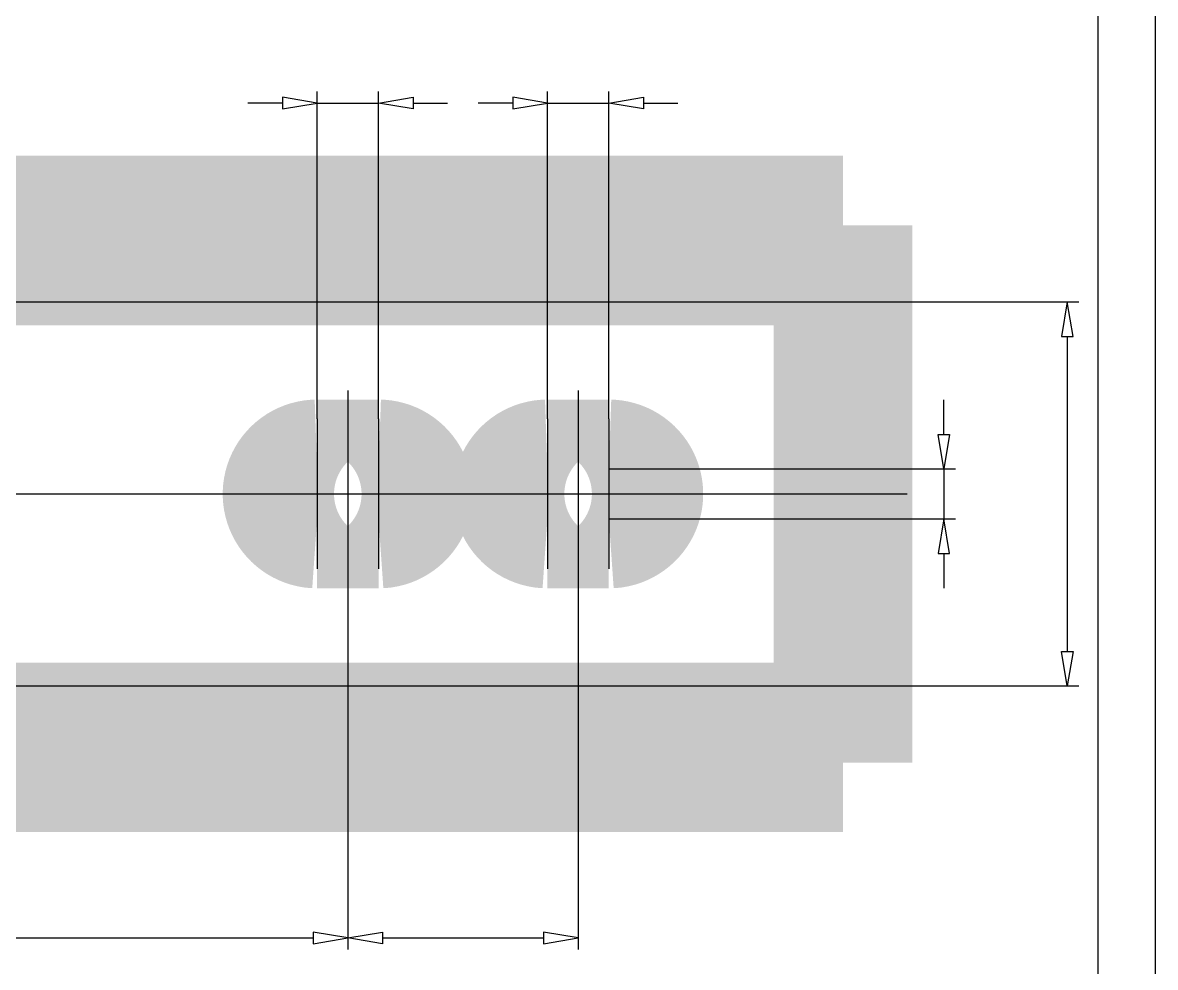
# Model space of a CAD drawing. Extents: x 0.2 to 49.5, y 17.6 to 52.5.
# Drawn here: x 37.92 to 49.46, y 26.26 to 35.89 of the extents above; entities that cross this region are included whole.
import ezdxf

# ---------------------------------------------------------------- set-up
doc = ezdxf.new("R2010")
doc.units = 0
doc.linetypes.add('1', pattern=[50.799999713897705, 31.75, -6.349999904632568, 6.349999904632568, -6.349999904632568])
doc.layers.get('0').update_dxf_attribs({"linetype": 'CONTINUOUS'})

msp = doc.modelspace()

# ---------------------------------------------------------------- linework, layer by layer
at = {"color": 7}
for points in [[(49.46280247694676, 17.64373066011308), (49.46280247694676, 52.511682196937045)], [(48.87579992582175, 51.92467964581192), (48.87579992582175, 18.230733211237975)]]:
    msp.add_lwpolyline(points, dxfattribs=at)
at = {"color": 5, "const_width": 7.8267007098e-08}
for points in [[(41.16064671084308, 35.38041558060604), (41.14589554381678, 35.38791663892903), (41.13393129232327, 35.39728622812095), (41.124753870050654, 35.40852443257381), (41.1182671886632, 35.42149777198688), (41.11437522005792, 35.43607270742041), (41.11307788569644, 35.452249313412494), (41.1158406989843, 35.47651423880552), (41.12412923265697, 35.49805633070446), (41.137943407932255, 35.5168756482783), (41.15634627181072, 35.531423928063305), (41.1784009391331, 35.54015287303855), (41.20410731927262, 35.54306252746187), (41.22998184609048, 35.54008615075759), (41.25225274201108, 35.53115697141243), (41.27091989641042, 35.51627503178315), (41.284974285391286, 35.497122053564), (41.29340698266668, 35.475379718241356), (41.29621786251124, 35.451048080422424), (41.294932504882354, 35.43541872461037), (41.29107659000954, 35.42120411039696), (41.284649989123295, 35.40840430927483), (41.275604667737525, 35.39723286612548), (41.26389268735835, 35.38790326246385), (41.24951392509439, 35.38041558060604), (41.26742427370294, 35.37192689331482), (41.282235516517915, 35.36055519081128), (41.29394753222016, 35.346300563688146), (41.30241618616947, 35.329590107054855), (41.307497445276965, 35.31085083809489), (41.30919117846031, 35.29008285975283), (41.30599585923261, 35.261573630986504), (41.29641006391819, 35.23626761536275), (41.280433661439815, 35.21416493478023), (41.25924387542284, 35.19708077282144), (41.234018022449504, 35.18683020483513), (41.20475598507005, 35.18341337023435), (41.17549392048852, 35.18684360052953), (41.150268059925395, 35.19713411591283), (41.12907830870034, 35.21428505807921), (41.11310188690271, 35.23656129612391), (41.103516073748324, 35.26222759853704), (41.10032079167985, 35.2912840927429), (41.10206255799886, 35.312946360491196), (41.107287946137205, 35.332126011700666), (41.11599688178501, 35.34882315296727), (41.12792510201223, 35.36263736040064), (41.14280840570672, 35.37316813873599), (41.16064671084308, 35.38041558060604)], [(41.152862721273664, 35.45369079300053), (41.15447234746671, 35.43804808994969), (41.15930133377003, 35.424434092529964), (41.16734959075018, 35.412848871338156), (41.17796846265395, 35.40403985269381), (41.19050936682339, 35.39875440090486), (41.204972207002584, 35.39699259586905), (41.219062638739274, 35.39874108163258), (41.23135128772344, 35.40398643865933), (41.24183804649124, 35.412728748038944), (41.249826211731545, 35.42400701390875), (41.25461916985864, 35.436860182278), (41.256216805001486, 35.45128832702039), (41.2545710808908, 35.466303758705635), (41.24963405240106, 35.479637424160046), (41.24140560262623, 35.49128938558965), (41.23072660818673, 35.50029864896851), (41.21843803171225, 35.50570417976542), (41.20453976313763, 35.50750603095571), (41.190533356737944, 35.50574423737089), (41.178208739595846, 35.500458794968836), (41.16756581268271, 35.49164975548683), (41.15939740154988, 35.480384875878826), (41.15449640126252, 35.46773186873929), (41.152862721273664, 35.45369079300053)], [(43.50865691534301, 35.38041558060604), (43.493905748316706, 35.38791663892903), (43.4819414968232, 35.39728622812095), (43.47276407455058, 35.40852443257381), (43.466277393163125, 35.42149777198688), (43.46238542455785, 35.43607270742041), (43.46108809019637, 35.452249313412494), (43.46385090348423, 35.47651423880552), (43.4721394371569, 35.49805633070446), (43.48595361243218, 35.5168756482783), (43.50435647631065, 35.531423928063305), (43.52641114363303, 35.54015287303855), (43.55211752377255, 35.54306252746187), (43.57799205059041, 35.54008615075759), (43.60026294651101, 35.53115697141243), (43.61893010091035, 35.51627503178315), (43.632984489891214, 35.497122053564), (43.64141718716661, 35.475379718241356), (43.64422806701117, 35.451048080422424), (43.64294270938228, 35.43541872461037), (43.63908679450947, 35.42120411039696), (43.632660193623224, 35.40840430927483), (43.623614872237454, 35.39723286612548), (43.61190289185828, 35.38790326246385), (43.59752412959432, 35.38041558060604), (43.61543447820287, 35.37192689331482), (43.63024572101784, 35.36055519081128), (43.64195773672009, 35.346300563688146), (43.650426390669395, 35.329590107054855), (43.655507649776894, 35.31085083809489), (43.65720138296024, 35.29008285975283), (43.65400606373254, 35.261573630986504), (43.644420268418116, 35.23626761536275), (43.628443865939744, 35.21416493478023), (43.60725407992277, 35.19708077282144), (43.58202822694943, 35.18683020483513), (43.55276618956998, 35.18341337023435), (43.52350412498845, 35.18684360052953), (43.49827826442532, 35.19713411591283), (43.47708851320027, 35.21428505807921), (43.46111209140264, 35.23656129612391), (43.45152627824825, 35.26222759853704), (43.44833099617978, 35.2912840927429), (43.45007276249879, 35.312946360491196), (43.455298150637134, 35.332126011700666), (43.46400708628494, 35.34882315296727), (43.475935306512156, 35.36263736040064), (43.490818610206645, 35.37316813873599), (43.50865691534301, 35.38041558060604)], [(43.50087292577359, 35.45369079300053), (43.50248255196664, 35.43804808994969), (43.50731153826996, 35.424434092529964), (43.515359795250106, 35.412848871338156), (43.52597866715388, 35.40403985269381), (43.53851957132332, 35.39875440090486), (43.55298241150251, 35.39699259586905), (43.5670728432392, 35.39874108163258), (43.57936149222337, 35.40398643865933), (43.58984825099117, 35.412728748038944), (43.59783641623147, 35.42400701390875), (43.60262937435857, 35.436860182278), (43.604227009501415, 35.45128832702039), (43.60258128539073, 35.466303758705635), (43.59764425690099, 35.479637424160046), (43.589415807126215, 35.49128938558965), (43.57873681268666, 35.50029864896851), (43.56644823621218, 35.50570417976542), (43.55254996763756, 35.50750603095571), (43.53854356123787, 35.50574423737089), (43.526218944095774, 35.500458794968836), (43.51557601718264, 35.49164975548683), (43.50740760604981, 35.480384875878826), (43.502506605762505, 35.46773186873929), (43.50087292577359, 35.45369079300053)], [(41.057725070980325, 35.396512102673114), (40.84842224033491, 35.396512102673114), (40.84842224033491, 35.436873531139554), (41.057725070980325, 35.436873531139554), (41.057725070980325, 35.396512102673114)], [(41.14032184918955, 35.2910438461447), (41.14119872431809, 35.27884469144669), (41.14382945291095, 35.266912404746336), (41.14821394972523, 35.255247103040574), (41.15432819976235, 35.24458286024105), (41.16214825605721, 35.235653652830706), (41.17167402939987, 35.22845960736208), (41.18231692554622, 35.22318756817231), (41.19348842446203, 35.2200242771346), (41.205188428935, 35.21896986674051), (41.222702374498624, 35.22118551391645), (41.23805416788946, 35.2278322923562), (41.25124370055431, 35.23891033437576), (41.26133402259393, 35.25340525007937), (41.26738827640054, 35.270302553134115), (41.26940634288309, 35.289602366556664), (41.267328173759836, 35.309222538412314), (41.2610938148394, 35.32644017536177), (41.250703145723094, 35.3412553851299), (41.23718924075189, 35.352600392076056), (41.22158526187053, 35.359407347054), (41.20389109734015, 35.36167634596109), (41.18662934976271, 35.35943407163336), (41.171457810126356, 35.35270713543741), (41.158376380552, 35.34149563172787), (41.148346059184746, 35.32692070076814), (41.14232791121265, 35.3101034043425), (41.14032184918955, 35.2910438461447)], [(41.56260328333258, 35.396512102673114), (41.353300452687165, 35.396512102673114), (41.353300452687165, 35.436873531139554), (41.56260328333258, 35.436873531139554), (41.56260328333258, 35.396512102673114)], [(43.405735275480254, 35.396512102673114), (43.19643244483484, 35.396512102673114), (43.19643244483484, 35.436873531139554), (43.405735275480254, 35.436873531139554), (43.405735275480254, 35.396512102673114)], [(43.488332053689476, 35.2910438461447), (43.489208928818016, 35.27884469144669), (43.49183965741088, 35.266912404746336), (43.49622415422516, 35.255247103040574), (43.502338404262275, 35.24458286024105), (43.510158460557136, 35.235653652830706), (43.51968423389985, 35.22845960736208), (43.530327130046146, 35.22318756817231), (43.54149862896196, 35.2200242771346), (43.55319863343493, 35.21896986674051), (43.57071257899855, 35.22118551391645), (43.58606437238939, 35.2278322923562), (43.5992539050543, 35.23891033437576), (43.60934422709386, 35.25340525007937), (43.61539848090047, 35.270302553134115), (43.617416547383016, 35.289602366556664), (43.615338378259764, 35.309222538412314), (43.60910401933933, 35.32644017536177), (43.59871335022302, 35.3412553851299), (43.58519944525182, 35.352600392076056), (43.56959546637046, 35.359407347054), (43.551901301840076, 35.36167634596109), (43.53463955426264, 35.35943407163336), (43.519468014626284, 35.35270713543741), (43.50638658505193, 35.34149563172787), (43.496356263684675, 35.32692070076814), (43.490338115712575, 35.3101034043425), (43.488332053689476, 35.2910438461447)], [(43.91061348783256, 35.396512102673114), (43.70131065718709, 35.396512102673114), (43.70131065718709, 35.436873531139554), (43.91061348783256, 35.436873531139554), (43.91061348783256, 35.396512102673114)], [(40.84842224033491, 35.289602366556664), (40.84842224033491, 35.329963795023104), (41.057725070980325, 35.329963795023104), (41.057725070980325, 35.289602366556664), (40.84842224033491, 35.289602366556664)], [(41.353300452687165, 35.289602366556664), (41.353300452687165, 35.329963795023104), (41.56260328333258, 35.329963795023104), (41.56260328333258, 35.289602366556664), (41.353300452687165, 35.289602366556664)], [(43.19643244483484, 35.289602366556664), (43.19643244483484, 35.329963795023104), (43.405735275480254, 35.329963795023104), (43.405735275480254, 35.289602366556664), (43.19643244483484, 35.289602366556664)], [(43.70131065718709, 35.289602366556664), (43.70131065718709, 35.329963795023104), (43.91061348783256, 35.329963795023104), (43.91061348783256, 35.289602366556664), (43.70131065718709, 35.289602366556664)], [(47.677333458730914, 31.60527366824749), (47.677333458730914, 31.395970837602135), (47.63697203026453, 31.395970837602135), (47.63697203026453, 31.60527366824749), (47.677333458730914, 31.60527366824749)], [(47.784243194847306, 31.395970837602135), (47.743881766380866, 31.395970837602135), (47.743881766380866, 31.60527366824749), (47.784243194847306, 31.60527366824749), (47.784243194847306, 31.395970837602135)], [(48.24079404003277, 31.54375851400414), (48.24079404003277, 31.334455683358556), (48.20043261156633, 31.334455683358556), (48.20043261156633, 31.54375851400414), (48.24079404003277, 31.54375851400414)], [(48.3477037761491, 31.334455683358556), (48.30734234768272, 31.334455683358556), (48.30734234768272, 31.54375851400414), (48.3477037761491, 31.54375851400414), (48.3477037761491, 31.334455683358556)], [(47.792171332581745, 31.14342362045977), (47.78832738701351, 31.184289565699373), (47.8086014960528, 31.188649984659378), (47.82521859257014, 31.19567726211426), (47.83817855610147, 31.205371204116773), (47.847454705735515, 31.217155240757165), (47.853020462371376, 31.230452957005355), (47.85487569466346, 31.245264150660205), (47.852259636473036, 31.263042336106764), (47.844411624941756, 31.278898682803856), (47.83133152805806, 31.292832975806732), (47.81392695944902, 31.303644006096874), (47.79310562789169, 31.310130739388796), (47.768867412574366, 31.312292949730363), (47.745937177901396, 31.31021474899694), (47.726477237607014, 31.30398042576553), (47.71048748925688, 31.29358975257037), (47.69860860289111, 31.279835569386478), (47.691481316939075, 31.263510886358517), (47.689105542033644, 31.244615484862607), (47.69015993232421, 31.23248297043915), (47.69332320812134, 31.22116742453818), (47.69859528265522, 31.210668641462462), (47.70554906066326, 31.20129896570802), (47.71375751650788, 31.193370893813608), (47.72322055895165, 31.186884228889312), (47.71793513379532, 31.15034272229923), (47.53702944549059, 31.181046236712064), (47.53702944549059, 31.33867202549368), (47.57835186034907, 31.33867202549368), (47.57835186034907, 31.212182194989964), (47.673009019966685, 31.19510066232374), (47.66072972582418, 31.214440454958094), (47.65336218962301, 31.23440501388086), (47.650906332949376, 31.254994137621907), (47.65445662183191, 31.281229002048576), (47.665107580210076, 31.304581044184715), (47.68285913048527, 31.32505004374707), (47.70618971934442, 31.340906249530462), (47.73357786237739, 31.350420093384628), (47.76502346700613, 31.35359133883526), (47.795454670128606, 31.350804407091573), (47.82300298575444, 31.34244390533331), (47.84766829672304, 31.32850959466691), (47.871425976088744, 31.30571012443602), (47.88568065340587, 31.277961718200913), (47.89043219116962, 31.245264150660205), (47.887442412990595, 31.218200310921247), (47.878473254007986, 31.194668224488396), (47.86352457219198, 31.174667689703938), (47.843637452687005, 31.159039593575926), (47.81985308256134, 31.148624965582258), (47.792171332581745, 31.14342362045977)], [(48.27418831715676, 31.08190846621619), (48.23525499503177, 31.083193742886124), (48.20174062155803, 31.08704974916418), (48.17364511588778, 31.093476339604194), (48.15019436051779, 31.102437493720345), (48.13061428157181, 31.113897306561967), (48.11490482267328, 31.127855626869177), (48.10342636089541, 31.144372533193064), (48.09653930621221, 31.1635082287803), (48.09424361524407, 31.185262549944127), (48.09551157161917, 31.201575241625733), (48.099315489774085, 31.21649461475954), (48.10565532864973, 31.23002048996841), (48.11438427544999, 31.242104837896022), (48.12535555232944, 31.252699776241116), (48.13856911257767, 31.261805114043682), (48.15394487895912, 31.269565020705386), (48.171402817867374, 31.276123818936185), (48.19094287094481, 31.281481309899846), (48.21391309467566, 31.285445318799248), (48.241661602270995, 31.287823827799002), (48.27418831715676, 31.288616633671836), (48.312854644164815, 31.28734326634367), (48.34620891470786, 31.28352341333448), (48.37425102522968, 31.2771568712501), (48.397715073212794, 31.268255675782484), (48.41733525470454, 31.25683201622155), (48.433111441743165, 31.242885694951383), (48.44465658425395, 31.22634466096042), (48.45158374149628, 31.20713700768738), (48.45389277247142, 31.185262549944127), (48.449835231586746, 31.156889376731442), (48.437662784360214, 31.13288879762922), (48.417375289573215, 31.113260646426625), (48.38192553020974, 31.09584272380266), (48.33419657926834, 31.0853920468835), (48.27418831715676, 31.08190846621619)], [(48.27418831715676, 31.12190952372589), (48.325561019268605, 31.123939561441603), (48.36404055138445, 31.130029865073766), (48.389626807502566, 31.140180277020818), (48.405576474543636, 31.153309705397305), (48.415146340510034, 31.1683371850404), (48.418336275965316, 31.185262549944127), (48.41513294828678, 31.202187870404487), (48.40552312822126, 31.21721535453389), (48.38950668420358, 31.230344822866982), (48.36388034344708, 31.240495185660848), (48.325440925955604, 31.24658550004824), (48.27418831715676, 31.24861557616191), (48.22269543728942, 31.246585435458428), (48.18417592555579, 31.24049524810289), (48.15862970351185, 31.230344822866982), (48.14274671718323, 31.217167242182086), (48.13321695379909, 31.201995730848466), (48.13004035834814, 31.184830106079062), (48.1328432205504, 31.16815694159982), (48.14125186901339, 31.153886350533185), (48.155266251139665, 31.142018163446892), (48.182787816396626, 31.13084664952885), (48.22242852817254, 31.124143822707083), (48.27418831715676, 31.12190952372589)], [(47.88442602621922, 31.042231756056935), (47.83517547362629, 31.042231756056935), (47.83517547362629, 31.086557252216153), (47.88442602621922, 31.086557252216153), (47.88442602621922, 31.042231756056935)], [(47.61847304221743, 30.976067844716454), (47.621836494589616, 30.937364118801497), (47.606407304991706, 30.933424039201554), (47.59407466701799, 30.928523048374927), (47.58483851849542, 30.922661027392678), (47.57456128680923, 30.91132135416433), (47.568394975239585, 30.89834807559305), (47.56633953044832, 30.883741079545416), (47.567620830815656, 30.871848842584996), (47.571464793507744, 30.860965705735225), (47.57787136715302, 30.851091567740013), (47.58932310564677, 30.83970385142834), (47.60381800309415, 30.830045969149296), (47.62135600139362, 30.822117828787214), (47.64311164567175, 30.816183712484417), (47.67025953609436, 30.812507968164482), (47.702799598120464, 30.811090510230315), (47.688304693889734, 30.821156817501787), (47.676532639204254, 30.832616609049865), (47.66748334821233, 30.845469797495525), (47.661076748956475, 30.85923589922595), (47.65723282945339, 30.873434505567275), (47.65595151150768, 30.888065518194935), (47.65948845292479, 30.91272679887902), (47.67009937068718, 30.934817510823905), (47.68778418574453, 30.954337540501683), (47.71107473308621, 30.969533099892942), (47.73850291769611, 30.97865050101518), (47.770068645564436, 30.981689614960942), (47.79165076547997, 30.98026010833496), (47.812191888332734, 30.975971750730196), (47.831691897955125, 30.968824409978197), (47.849189820457184, 30.959178471219047), (47.8637247837317, 30.947394417880332), (47.87529665549471, 30.933472124016816), (47.88370524482417, 30.917808011316765), (47.888750470681146, 30.90079859060552), (47.89043219116962, 30.882443747950447), (47.88601428037185, 30.85200447472357), (47.87276072336289, 30.825553356830596), (47.85067137919822, 30.80309029872842), (47.81843825507707, 30.786032767250617), (47.77475345529547, 30.77579828827652), (47.71961685998144, 30.772386784315586), (47.65773998771027, 30.776158634535932), (47.608249214365514, 30.787474274161468), (47.5711444624086, 30.80633362771573), (47.5487214320832, 30.828364215505644), (47.53526763809805, 30.85495954338694), (47.530783033942214, 30.886119520802595), (47.533372346665544, 30.909555544047862), (47.54114033402237, 30.929988554158854), (47.55408695394959, 30.947418438662226), (47.571598247460884, 30.96122056850436), (47.59306029467177, 30.97077041280636), (47.61847304221743, 30.976067844716454)], [(48.3556319138836, 30.835631685115686), (48.351787968315364, 30.876497630355516), (48.372062077354656, 30.880858080907274), (48.388679173871935, 30.887885322694046), (48.40163913740332, 30.897579268772915), (48.41091528703731, 30.90936333700506), (48.41648104367317, 30.922661017584915), (48.418336275965316, 30.93747221531612), (48.41572021777483, 30.955250432354887), (48.40787220624361, 30.971106743383416), (48.39479210935991, 30.985041040462875), (48.37738754075082, 30.995852102344998), (48.356566209193545, 31.002338799968584), (48.33232799387616, 31.004501014386506), (48.30939775920319, 31.002422845244837), (48.28993781890881, 30.996188486345318), (48.27394807055873, 30.985797817226512), (48.26206918419291, 30.972043665634374), (48.25494189824087, 30.955718946938305), (48.25256612333544, 30.93682354951875), (48.253620513626004, 30.924691066687046), (48.256783789423196, 30.913375485117967), (48.262055863957016, 30.902876706118604), (48.26900964196511, 30.893507061955916), (48.27721809780974, 30.885578954393395), (48.28668114025345, 30.879092293545227), (48.281395715097176, 30.84255078695537), (48.100490026792386, 30.873254301368206), (48.100490026792386, 31.03088009014982), (48.14181244165087, 31.03088009014982), (48.14181244165087, 30.904390259646107), (48.23646960126848, 30.88730872697988), (48.22419030712598, 30.90664855120599), (48.21682277092481, 30.926613074460647), (48.21436691425117, 30.94720220227805), (48.21791720313371, 30.9734370982967), (48.22856816151187, 30.996789104764503), (48.246319711787066, 31.01725810840321), (48.269650300646276, 31.03311434577836), (48.297038443679185, 31.042628153964415), (48.328484048307985, 31.045799403491174), (48.35891525143046, 31.043012503339696), (48.38646356705624, 31.0346519659131), (48.4111288780249, 31.020717659323054), (48.43488655739054, 30.997918220683914), (48.44914123470767, 30.970169778780473), (48.45389277247142, 30.93747221531612), (48.45090299429239, 30.910408407169143), (48.44193383530978, 30.886876285068183), (48.42698515349383, 30.86687575436008), (48.40709803398886, 30.85124768982405), (48.383313663863134, 30.840833026162045), (48.3556319138836, 30.835631685115686)], [(47.77030889216246, 30.817144724340096), (47.784990596049965, 30.81809367315327), (47.799245265580055, 30.820940624030982), (47.813072786608984, 30.825685490673095), (47.82560561447821, 30.83213608557344), (47.83597630111291, 30.84010029024239), (47.844184721051874, 30.84957801421274), (47.850124111982325, 30.859980663377883), (47.853687813952945, 30.87071971882733), (47.85487569466346, 30.881795082153076), (47.85241980087886, 30.897459128744003), (47.84505228258416, 30.911585664676977), (47.83277300764615, 30.924174580919953), (47.81627603714986, 30.934024656413385), (47.796255527815106, 30.939934762204302), (47.7727113581426, 30.941904779383776), (47.75008810489743, 30.939958745965896), (47.730908452703034, 30.93412079387167), (47.71517229791817, 30.924390802852486), (47.70349361664307, 30.911705748579152), (47.69648645445818, 30.89700269454238), (47.69415072059195, 30.880281528625574), (47.69648642569763, 30.863584360257164), (47.70349364787478, 30.848665079872262), (47.71517229791817, 30.83552358860129), (47.73064148157596, 30.82531308197281), (47.7490203793746, 30.819186823385735), (47.77030889216246, 30.817144724340096)], [(47.677333458730914, 30.731088395210918), (47.677333458730914, 30.521785564565562), (47.63697203026453, 30.521785564565562), (47.63697203026453, 30.731088395210918), (47.677333458730914, 30.731088395210918)], [(47.784243194847306, 30.521785564565562), (47.743881766380866, 30.521785564565562), (47.743881766380866, 30.731088395210918), (47.784243194847306, 30.731088395210918), (47.784243194847306, 30.521785564565562)], [(48.24079404003277, 30.792603520551438), (48.24079404003277, 30.583300689905855), (48.20043261156633, 30.583300689905855), (48.20043261156633, 30.792603520551438), (48.24079404003277, 30.792603520551438)], [(48.3477037761491, 30.583300689905855), (48.30734234768272, 30.583300689905855), (48.30734234768272, 30.792603520551438), (48.3477037761491, 30.792603520551438), (48.3477037761491, 30.583300689905855)], [(42.157890359720454, 26.773583786166228), (42.19681030756777, 26.77934970451838), (42.202323963467336, 26.757126928474463), (42.20992777259755, 26.73946876347759), (42.21962172144492, 26.72637532965632), (42.23114154003753, 26.717366120718452), (42.244222974268496, 26.711960528455847), (42.25886600219093, 26.710158684290263), (42.27622380936339, 26.71250780180435), (42.29168368901816, 26.719554991274663), (42.30524560670898, 26.731300384915585), (42.315756382122856, 26.746516040289862), (42.3220628702104, 26.763973918921693), (42.32416502580139, 26.783674143282724), (42.322219014098266, 26.80237336962182), (42.31638103748725, 26.818750143663237), (42.3066510492701, 26.832804572576606), (42.29391796739117, 26.843548963017838), (42.279070740870395, 26.849995548086554), (42.26210933117818, 26.85214442371671), (42.25415716021064, 26.851610569779723), (42.24500377419116, 26.850008894704615), (42.2346491457526, 26.84733949175643), (42.23897358440229, 26.88529845424273), (42.24140006797842, 26.88503153816714), (42.243490221393586, 26.884871345996316), (42.24524402044432, 26.884817961046792), (42.26126846025335, 26.88641962972588), (42.276187783675596, 26.891224534294224), (42.29000196046877, 26.89923275692763), (42.3010532919991, 26.91057775842546), (42.30768411155549, 26.925392940371466), (42.30989437825741, 26.943678377560218), (42.30828471301834, 26.95862707397373), (42.303455770799246, 26.971760534029045), (42.2954075087809, 26.983078819634557), (42.28481262249136, 26.991754407143162), (42.272343836389666, 26.996959732473442), (42.25800111446097, 26.998694848505465), (42.24370643405729, 26.996933054920646), (42.23109349624866, 26.99164761251882), (42.220162276276085, 26.982838573036588), (42.211273147328995, 26.970505930722993), (42.204786494587154, 26.954649635339365), (42.20070230235251, 26.93526974662973), (42.16178235450519, 26.942957637766085), (42.16855730804457, 26.969771846437197), (42.17936840606791, 26.992234883737865), (42.19421564437795, 27.01034680850921), (42.21245035727492, 27.02362711998694), (42.233423890396296, 27.03159528418928), (42.25713622673106, 27.034251345011626), (42.273977503923106, 27.032876612365953), (42.28990586428074, 27.02875236538671), (42.30492127381018, 27.021878645213974), (42.31833903301191, 27.012629164219106), (42.32947447801308, 27.00137759951076), (42.338327562379106, 26.988123998192805), (42.344754143047055, 26.9735757480571), (42.34861011877433, 26.958440192953503), (42.34989543576705, 26.942717391168117), (42.34867016167004, 26.927955592439275), (42.34499440705156, 26.91410134822536), (42.338868117210325, 26.901154729711607), (42.330339347830886, 26.889516140271553), (42.31945619361886, 26.879585920205727), (42.30621860540515, 26.871364151557827), (42.32356439616808, 26.864837478110076), (42.338123355611515, 26.854867214242176), (42.34989543576705, 26.841453450105064), (42.35854429634094, 26.825049974873536), (42.3637336419435, 26.806110500794148), (42.365463414906, 26.784635129674825), (42.362099944715965, 26.755445201938528), (42.35200960706243, 26.729378405666694), (42.33519234435812, 26.70643486202107), (42.31323379106908, 26.68861661316828), (42.28771961753779, 26.67792559313193), (42.258649780258395, 26.674361941186135), (42.232402832170465, 26.677431801588682), (42.20930312951941, 26.68664120716653), (42.18935065089698, 26.70199029995797), (42.17360248463632, 26.72222444226918), (42.16311572263777, 26.74608889465867), (42.157890359720454, 26.773583786166228)], [(42.403950918888256, 26.85430664309888), (42.4052362171621, 26.893239965223756), (42.409092199048644, 26.926754338697492), (42.4155187922762, 26.9548498443678), (42.42447996799615, 26.97830059973785), (42.43593975644643, 26.99788067868394), (42.449898079541356, 27.01359013758247), (42.46641500746904, 27.02506859936034), (42.48555067866488, 27.031955654043486), (42.50730500261608, 27.034251345011626), (42.523617715901594, 27.032983388636467), (42.538537064644174, 27.029179470481495), (42.55206294264042, 27.022839631605848), (42.564147312172054, 27.014110684805473), (42.57474222612558, 27.003139407926255), (42.58384756671575, 26.989925847678023), (42.591607494981304, 26.974550081296456), (42.59816626882059, 26.957092142388092), (42.603523762571854, 26.937552089310884), (42.607487793075165, 26.914581865579976), (42.60986627768358, 26.886833357984642), (42.6106590863439, 26.85430664309888), (42.60938574061976, 26.81564031609082), (42.605565863219056, 26.782286045547835), (42.59919932392222, 26.754243935025897), (42.5902981500584, 26.730779887042672), (42.57887446610607, 26.711159705551154), (42.564928147623334, 26.69538351851247), (42.548387135236396, 26.68383837600163), (42.529179457571956, 26.676911218759415), (42.50730500261608, 26.67460218778433), (42.478931851007474, 26.67865972866889), (42.45493124751374, 26.690832175895366), (42.43530309909863, 26.711119670682365), (42.41788519807875, 26.746569430045838), (42.40743449676796, 26.794298380987357), (42.403950918888256, 26.85430664309888)], [(42.44395197639801, 26.85430664309888), (42.44598203571746, 26.80293394098703), (42.45207231495834, 26.764454408871188), (42.462222729692996, 26.738868152752957), (42.475352179673166, 26.722918485711944), (42.49037963492509, 26.713348619745602), (42.50730500261608, 26.710158684290263), (42.524230344680404, 26.71336201196891), (42.53925780441841, 26.722971832034318), (42.55238727553922, 26.73898827605217), (42.562537659936766, 26.764614616808558), (42.56862794993282, 26.803054034299976), (42.570658028834146, 26.85430664309888), (42.56862790973429, 26.905799522966163), (42.56253769798752, 26.9443190346999), (42.55238727553922, 26.969865256743788), (42.53920971645806, 26.98574824307252), (42.5240381807331, 26.9952780064566), (42.50687255875113, 26.998454601907497), (42.49019941587585, 26.99565173970518), (42.475928800417705, 26.987243091242135), (42.46406061611913, 26.97322870911603), (42.45288912380488, 26.945707143858954), (42.44618627259149, 26.90606643208298), (42.44395197639801, 26.85430664309888)]]:
    msp.add_lwpolyline(points, dxfattribs=at)
at = {"color": 5}
for points in [[(40.56489251117597, 35.13071926141197), (40.56489251117597, 35.013318751186944), (40.91709404185099, 35.07201900629957), (40.91709404185099, 35.07201900629957), (40.56489251117597, 35.13071926141197)], [(40.91709404185099, 31.85285632747059), (40.91709404185099, 35.18941951652437)], [(41.543230096384264, 31.85285632747059), (41.543230096384264, 35.18941951652437)], [(41.89543162705928, 35.13071926141197), (41.89543162705928, 35.013318751186944), (41.543230096384264, 35.07201900629957), (41.543230096384264, 35.07201900629957), (41.89543162705928, 35.13071926141197)], [(42.9129027156759, 35.13071926141197), (42.9129027156759, 35.013318751186944), (43.265104246350916, 35.07201900629957), (43.265104246350916, 35.07201900629957), (42.9129027156759, 35.13071926141197)], [(43.265104246350916, 31.85285632747059), (43.265104246350916, 35.18941951652437)], [(43.89124030088419, 31.85285632747059), (43.89124030088419, 35.18941951652437)], [(44.24344183155921, 35.13071926141197), (44.24344183155921, 35.013318751186944), (43.89124030088419, 35.07201900629957), (43.89124030088419, 35.07201900629957), (44.24344183155921, 35.13071926141197)], [(40.56489251117597, 35.07201900629957), (40.21269098050101, 35.07201900629957)], [(40.91709404185099, 35.07201900629957), (41.543230096384264, 35.07201900629957)], [(41.89543162705928, 35.07201900629957), (42.24763315773424, 35.07201900629957)], [(42.9129027156759, 35.07201900629957), (42.56070118500094, 35.07201900629957)], [(43.265104246350916, 35.07201900629957), (43.89124030088419, 35.07201900629957)], [(44.24344183155921, 35.07201900629957), (44.59564336223417, 35.07201900629957)], [(36.06453961921011, 33.04485413224688), (48.68268764663122, 33.04485413224688)], [(48.50658688129374, 32.69265260157181), (48.62398739151871, 32.69265260157181), (48.5652871364062, 33.04485413224688), (48.5652871364062, 33.04485413224688), (48.50658688129374, 32.69265260157181)], [(48.5652871364062, 32.69265260157181), (48.5652871364062, 29.4837053220931)], [(47.307118222724284, 31.694748264659438), (47.307118222724284, 32.04694979533451)], [(47.24841796761183, 31.694748264659438), (47.3658184778368, 31.694748264659438), (47.307118222724284, 31.342546733984364), (47.307118222724284, 31.342546733984364), (47.24841796761183, 31.694748264659438)], [(43.89124030088476, 31.342546733984364), (47.42451873294931, 31.342546733984364)], [(47.307118222724284, 31.342546733984364), (47.307118222724284, 30.83381118967509)], [(43.89124030088476, 30.83381118967509), (47.42451873294931, 30.83381118967509)], [(47.24841796761183, 30.481609659000014), (47.3658184778368, 30.481609659000014), (47.307118222724284, 30.83381118967509), (47.307118222724284, 30.83381118967509), (47.24841796761183, 30.481609659000014)], [(47.307118222724284, 30.481609659000014), (47.307118222724284, 30.12940812832494)], [(41.23016206911706, 30.034877230805932), (41.23016206911706, 26.445807313624528)], [(41.23016206911706, 30.034877230805932), (41.23016206911706, 26.4458073136243)], [(43.578172273617554, 30.03487723080707), (43.578172273617554, 26.4458073136243)], [(48.50658688129374, 29.4837053220931), (48.62398739151871, 29.4837053220931), (48.5652871364062, 29.131503791418027), (48.5652871364062, 29.131503791418027), (48.50658688129374, 29.4837053220931)], [(36.06453961921494, 29.131503791418027), (48.68268764663122, 29.131503791418027)], [(32.93385934655237, 26.563207823849552), (40.87796053844204, 26.563207823849552)], [(40.87796053844204, 26.62190807896218), (40.87796053844204, 26.504507568737154), (41.23016206911706, 26.563207823849552), (41.23016206911706, 26.563207823849552), (40.87796053844204, 26.62190807896218)], [(41.58236359979202, 26.621908078961724), (41.58236359979202, 26.5045075687367), (41.23016206911706, 26.563207823849325), (41.23016206911706, 26.563207823849325), (41.58236359979202, 26.621908078961724)], [(41.58236359979202, 26.563207823849325), (43.22597074294259, 26.563207823849325)], [(43.22597074294259, 26.621908078961724), (43.22597074294259, 26.5045075687367), (43.578172273617554, 26.563207823849325), (43.578172273617554, 26.563207823849325), (43.22597074294259, 26.621908078961724)]]:
    msp.add_lwpolyline(points, dxfattribs=at)
at = {"color": 7, "const_width": 1.415000081062317}
for points in [[(17.319591486626678, 33.82752420041129), (46.27838400879307, 33.82752420041356)], [(44.71304387245863, 33.82752420041356), (44.71304387245863, 33.514456173145845)], [(46.27838400879318, 33.827524200413336), (46.278384008792614, 28.348833723244752)], [(17.319591486626678, 33.514456173145845), (46.27838400879307, 33.514456173145845)], [(40.91709404185099, 31.342546733984364), (40.89935024251383, 31.34192709977856), (40.881692889388546, 31.340071238791097), (40.86420800766399, 31.33698818261155), (40.84698078281485, 31.332692952788193), (40.83009513957887, 31.32720648618715), (40.813633351256556, 31.3205554857102), (40.79767560585873, 31.312772382973435), (40.78229966089128, 31.30389505840344), (40.767580418832665, 31.293966803915737), (40.753589581918504, 31.28303598703019), (40.740395344246394, 31.271155826946824), (40.72806194392865, 31.25838422660331), (40.716649504479335, 31.244783399468133), (40.706213596297346, 31.23041961762715), (40.69680508738384, 31.215362847907272), (40.68846980745661, 31.19968645331187), (40.681248342686786, 31.183466810483424), (40.6751759237369, 31.166782927168697), (40.67028207121507, 31.14971609700183), (40.666590688976555, 31.13234946098737), (40.664119728238234, 31.11476763429482), (40.66288122489908, 31.0970562689065), (40.66288122489908, 31.07930165475409), (40.664119728238234, 31.061590289365768), (40.666590688976555, 31.04400846267322), (40.67028207121507, 31.02664182665876), (40.6751759237369, 31.009574996491892), (40.681248342686786, 30.992891113177166), (40.68846980745661, 30.97667147034872), (40.69680508738384, 30.960995075753317), (40.706213596297346, 30.94593830603344), (40.716649504479335, 30.931574524192456), (40.72806194392865, 30.917973697057278), (40.740395344246394, 30.905202096713765), (40.753589581918504, 30.8933219366304), (40.767580418832665, 30.882391119744852), (40.78229966089128, 30.872462865257148), (40.79767560585873, 30.863585540687154), (40.813633351256556, 30.855802437950388), (40.83009513957887, 30.849151437473438), (40.84698078281485, 30.843664970872396), (40.86420800766399, 30.83936974104904), (40.881692889388546, 30.836286684869492), (40.91709404185099, 30.833811189676226)], [(41.543230096383695, 31.342546733984364), (40.91709404185099, 31.342546733984364)], [(41.543230096383695, 31.342546733984364), (41.56097389572085, 31.34192709977856), (41.578631248846136, 31.340071238791097), (41.59611613057069, 31.33698818261155), (41.61334335541983, 31.332692952788193), (41.63022899865581, 31.32720648618715), (41.64669078697813, 31.3205554857102), (41.662648532375954, 31.312772382973435), (41.6780244773434, 31.30389505840344), (41.69274371940202, 31.293966803915737), (41.70673455631618, 31.28303598703019), (41.71992879398823, 31.271155826946824), (41.73226219430603, 31.25838422660331), (41.74367463375535, 31.244783399468133), (41.75411054193734, 31.23041961762715), (41.76351905085079, 31.215362847907272), (41.77185433077807, 31.19968645331187), (41.7790757955479, 31.183466810483424), (41.78514821449778, 31.166782927168697), (41.79004206701961, 31.14971609700183), (41.79373344925813, 31.13234946098737), (41.79620440999645, 31.11476763429482), (41.7974429133356, 31.0970562689065), (41.7974429133356, 31.07930165475409), (41.79620440999645, 31.061590289365768), (41.79373344925813, 31.04400846267322), (41.79004206701961, 31.02664182665876), (41.78514821449778, 31.009574996491892), (41.7790757955479, 30.992891113177166), (41.77185433077807, 30.97667147034872), (41.76351905085079, 30.960995075753317), (41.75411054193734, 30.94593830603344), (41.74367463375535, 30.931574524192456), (41.73226219430603, 30.917973697057278), (41.71992879398823, 30.905202096713765), (41.70673455631618, 30.8933219366304), (41.69274371940202, 30.882391119744852), (41.6780244773434, 30.872462865257148), (41.662648532375954, 30.863585540687154), (41.64669078697813, 30.855802437950388), (41.63022899865581, 30.849151437473438), (41.61334335541983, 30.843664970872396), (41.59611613057069, 30.83936974104904), (41.578631248846136, 30.836286684869492), (41.543230096383695, 30.833811189676226)], [(43.265104246350916, 31.342546733984364), (43.24736044701376, 31.34192709977856), (43.229703093888475, 31.340071238791097), (43.21221821216392, 31.33698818261155), (43.19499098731478, 31.332692952788193), (43.1781053440788, 31.32720648618715), (43.161643555756484, 31.3205554857102), (43.14568581035866, 31.312772382973435), (43.13030986539121, 31.30389505840344), (43.115590623332594, 31.293966803915737), (43.10159978641843, 31.28303598703019), (43.08840554874632, 31.271155826946824), (43.07607214842858, 31.25838422660331), (43.06465970897926, 31.244783399468133), (43.054223800797274, 31.23041961762715), (43.04481529188382, 31.215362847907272), (43.03648001195654, 31.19968645331187), (43.029258547186714, 31.183466810483424), (43.02318612823683, 31.166782927168697), (43.018292275715, 31.14971609700183), (43.014600893476484, 31.13234946098737), (43.01212993273816, 31.11476763429482), (43.01089142939901, 31.0970562689065), (43.01089142939901, 31.07930165475409), (43.01212993273816, 31.061590289365768), (43.014600893476484, 31.04400846267322), (43.018292275715, 31.02664182665876), (43.02318612823683, 31.009574996491892), (43.029258547186714, 30.992891113177166), (43.03648001195654, 30.97667147034872), (43.04481529188382, 30.960995075753317), (43.054223800797274, 30.94593830603344), (43.06465970897926, 30.931574524192456), (43.07607214842858, 30.917973697057278), (43.08840554874632, 30.905202096713765), (43.10159978641843, 30.8933219366304), (43.115590623332594, 30.882391119744852), (43.13030986539121, 30.872462865257148), (43.14568581035866, 30.863585540687154), (43.161643555756484, 30.855802437950388), (43.1781053440788, 30.849151437473438), (43.19499098731478, 30.843664970872396), (43.21221821216392, 30.83936974104904), (43.229703093888475, 30.836286684869492), (43.265104246350916, 30.833811189676226)], [(43.89124030088419, 31.342546733984364), (43.265104246350916, 31.342546733984364)], [(43.89124030088419, 31.342546733984364), (43.908984100221346, 31.34192709977856), (43.92664145334663, 31.340071238791097), (43.94412633507119, 31.33698818261155), (43.961353559920326, 31.332692952788193), (43.978239203156306, 31.32720648618715), (43.994700991478624, 31.3205554857102), (44.01065873687645, 31.312772382973435), (44.026034681843896, 31.30389505840344), (44.040753923902514, 31.293966803915737), (44.054744760816675, 31.28303598703019), (44.067938998488785, 31.271155826946824), (44.08027239880653, 31.25838422660331), (44.091684838255844, 31.244783399468133), (44.10212074643783, 31.23041961762715), (44.11152925535134, 31.215362847907272), (44.119864535278566, 31.19968645331187), (44.12708600004839, 31.183466810483424), (44.13315841899828, 31.166782927168697), (44.13805227152011, 31.14971609700183), (44.141743653758624, 31.13234946098737), (44.144214614496946, 31.11476763429482), (44.1454531178361, 31.0970562689065), (44.1454531178361, 31.07930165475409), (44.144214614496946, 31.061590289365768), (44.141743653758624, 31.04400846267322), (44.13805227152011, 31.02664182665876), (44.13315841899828, 31.009574996491892), (44.12708600004839, 30.992891113177166), (44.119864535278566, 30.97667147034872), (44.11152925535134, 30.960995075753317), (44.10212074643783, 30.94593830603344), (44.091684838255844, 30.931574524192456), (44.08027239880653, 30.917973697057278), (44.067938998488785, 30.905202096713765), (44.054744760816675, 30.8933219366304), (44.040753923902514, 30.882391119744852), (44.026034681843896, 30.872462865257148), (44.01065873687645, 30.863585540687154), (43.994700991478624, 30.855802437950388), (43.978239203156306, 30.849151437473438), (43.961353559920326, 30.843664970872396), (43.94412633507119, 30.83936974104904), (43.92664145334663, 30.836286684869492), (43.89124030088419, 30.833811189676226)], [(40.91709404185099, 30.833811189676226), (41.543230096383695, 30.833811189676226)], [(43.265104246350916, 30.833811189676226), (43.89124030088419, 30.83381118967509)], [(17.319591486626678, 28.661901750510197), (46.27838400879307, 28.661901750513607)], [(44.71304387245863, 28.661901750514744), (44.71304387245863, 28.34883372324589)], [(17.319591486626678, 28.348833723243615), (46.27838400879307, 28.348833723244752)]]:
    msp.add_lwpolyline(points, dxfattribs=at)
at = {"color": 1, "linetype": '1'}
for points in [[(41.23016206911706, 32.141480692855794), (41.23016206911706, 30.034877230805932)], [(43.578172273617554, 32.14148069285693), (43.578172273617554, 30.03487723080707)], [(40.91709404185099, 31.852856327471272), (40.91709404185099, 30.323501596190454)], [(41.543230096384264, 31.852856327471272), (41.543230096384264, 30.323501596190454)], [(43.265104246350916, 31.852856327471272), (43.265104246350916, 30.323501596190454)], [(43.89124030088476, 31.852856327471272), (43.89124030088476, 30.323501596190454)], [(15.579159668393459, 31.08817896183018), (46.93237309117518, 31.08817896183018)]]:
    msp.add_lwpolyline(points, dxfattribs=at)

doc.saveas('drawing.dxf')
